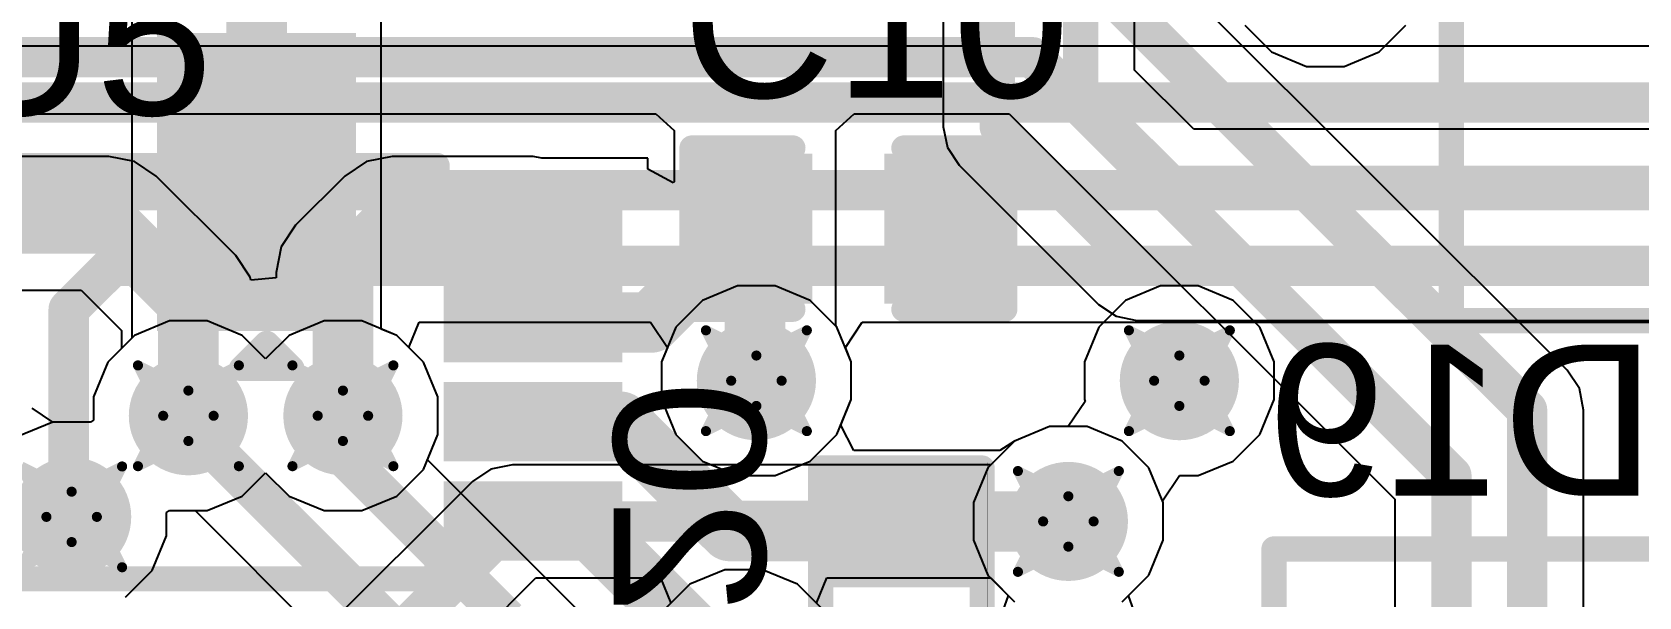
# Model space of a CAD drawing. Header units: inches. Extents: x -6 to 430, y 0 to 90.
# Drawn here: x 5.58 to 13.67, y 35.04 to 37.89 of the extents above; entities that cross this region are included whole.
import ezdxf

# ---------------------------------------------------------------- set-up
doc = ezdxf.new("R2010")
doc.units = ezdxf.units.IN
for name, color, linetype in [('Bottom Layer', 5, 'Continuous'), ('Bottom Overlay', 54, 'Continuous'), ('Bottom Paste', 16, 'Continuous'), ('Bottom Solder', 6, 'Continuous'), ('Drill Drawing', 1, 'Continuous'), ('Layer 1', 16, 'Continuous'), ('Layer 2', 76, 'Continuous'), ('Top Layer', 1, 'Continuous'), ('Top Overlay', 2, 'Continuous'), ('Top Paste', 8, 'Continuous'), ('Top Solder', 216, 'Continuous'), ('Via Holes', 16, 'Continuous')]:
    doc.layers.add(name, color=color, linetype=linetype)
doc.styles.add('Arial', font='', dxfattribs={"height": 0.2})
doc.styles.get('Arial').set_extended_font_data('Arial')

msp = doc.modelspace()

# ---------------------------------------------------------------- hatches: boundary and pattern name
at = {"layer": 'Bottom Layer'}
msp.add_hatch(color=5, dxfattribs=at).paths.add_polyline_path([(6.2578, 37.8326), (7.1578, 37.8326), (7.1578, 36.4326), (6.2578, 36.4326)])
h = msp.add_hatch(color=5, dxfattribs=at)
edge = h.paths.add_edge_path()
edge.add_arc((9.2237, 36.1315), 0.3, 0, 360)
h = msp.add_hatch(color=5, dxfattribs=at)
edge = h.paths.add_edge_path()
edge.add_arc((11.3529, 36.1315), 0.3, 0, 360)
h = msp.add_hatch(color=5, dxfattribs=at)
edge = h.paths.add_edge_path()
edge.add_arc((6.3645, 35.9548), 0.3, 0, 360)
h = msp.add_hatch(color=5, dxfattribs=at)
edge = h.paths.add_edge_path()
edge.add_arc((7.1423, 35.9548), 0.3, 0, 360)
h = msp.add_hatch(color=5, dxfattribs=at)
edge = h.paths.add_edge_path()
edge.add_arc((5.7767, 35.4454), 0.3, 0, 360)
h = msp.add_hatch(color=5, dxfattribs=at)
edge = h.paths.add_edge_path()
edge.add_arc((10.7942, 35.4224), 0.3, 0, 360)
at = {"layer": 'Bottom Paste'}
msp.add_hatch(color=16, dxfattribs=at).paths.add_polyline_path([(6.2578, 37.8326), (7.1578, 37.8326), (7.1578, 36.4326), (6.2578, 36.4326)])
at = {"layer": 'Bottom Solder'}
msp.add_hatch(color=6, dxfattribs=at).paths.add_polyline_path([(6.207, 37.8834), (7.2086, 37.8834), (7.2086, 36.3818), (6.207, 36.3818)])
at = {"layer": 'Layer 1'}
h = msp.add_hatch(color=16, dxfattribs=at)
edge = h.paths.add_edge_path()
edge.add_arc((9.2237, 36.1315), 0.3, 0, 360)
h = msp.add_hatch(color=16, dxfattribs=at)
edge = h.paths.add_edge_path()
edge.add_arc((11.3529, 36.1315), 0.3, 0, 360)
h = msp.add_hatch(color=16, dxfattribs=at)
edge = h.paths.add_edge_path()
edge.add_arc((6.3645, 35.9548), 0.3, 0, 360)
h = msp.add_hatch(color=16, dxfattribs=at)
edge = h.paths.add_edge_path()
edge.add_arc((7.1423, 35.9548), 0.3, 0, 360)
h = msp.add_hatch(color=16, dxfattribs=at)
edge = h.paths.add_edge_path()
edge.add_arc((5.7767, 35.4454), 0.3, 0, 360)
h = msp.add_hatch(color=16, dxfattribs=at)
edge = h.paths.add_edge_path()
edge.add_arc((10.7942, 35.4224), 0.3, 0, 360)
at = {"layer": 'Layer 2'}
h = msp.add_hatch(color=76, dxfattribs=at)
edge = h.paths.add_edge_path()
edge.add_arc((9.2237, 36.1315), 0.3, 0, 360)
h = msp.add_hatch(color=76, dxfattribs=at)
edge = h.paths.add_edge_path()
edge.add_arc((11.3529, 36.1315), 0.3, 0, 360)
h = msp.add_hatch(color=76, dxfattribs=at)
edge = h.paths.add_edge_path()
edge.add_arc((6.3645, 35.9548), 0.3, 0, 360)
h = msp.add_hatch(color=76, dxfattribs=at)
edge = h.paths.add_edge_path()
edge.add_arc((7.1423, 35.9548), 0.3, 0, 360)
h = msp.add_hatch(color=76, dxfattribs=at)
edge = h.paths.add_edge_path()
edge.add_arc((5.7767, 35.4454), 0.3, 0, 360)
h = msp.add_hatch(color=76, dxfattribs=at)
edge = h.paths.add_edge_path()
edge.add_arc((10.7942, 35.4224), 0.3, 0, 360)
at = {"layer": 'Top Layer'}
for points in [[(9.4456, 37.2155), (9.4456, 36.5805), (8.9884, 36.5805), (8.9884, 37.2155)], [(10.3854, 37.2155), (10.3854, 36.5805), (9.9282, 36.5805), (9.9282, 37.2155)], [(8.4994, 37.0748), (8.4994, 36.7748), (7.6994, 36.7748), (7.6994, 37.0748)], [(8.4994, 36.5748), (8.4994, 36.2748), (7.6994, 36.2748), (7.6994, 36.5748)], [(8.4994, 36.0748), (8.4994, 35.7748), (7.6994, 35.7748), (7.6994, 36.0748)], [(10.2711, 35.1454), (9.6361, 35.1454), (9.6361, 35.6026), (10.2711, 35.6026)], [(8.4994, 35.5748), (8.4994, 35.2748), (7.6994, 35.2748), (7.6994, 35.5748)]]:
    msp.add_hatch(color=1, dxfattribs=at).paths.add_polyline_path(points)
h = msp.add_hatch(color=1, dxfattribs=at)
edge = h.paths.add_edge_path()
edge.add_arc((9.2237, 36.1315), 0.3, 0, 360)
h = msp.add_hatch(color=1, dxfattribs=at)
edge = h.paths.add_edge_path()
edge.add_arc((11.3529, 36.1315), 0.3, 0, 360)
h = msp.add_hatch(color=1, dxfattribs=at)
edge = h.paths.add_edge_path()
edge.add_arc((6.3645, 35.9548), 0.3, 0, 360)
h = msp.add_hatch(color=1, dxfattribs=at)
edge = h.paths.add_edge_path()
edge.add_arc((7.1423, 35.9548), 0.3, 0, 360)
h = msp.add_hatch(color=1, dxfattribs=at)
edge = h.paths.add_edge_path()
edge.add_arc((5.7767, 35.4454), 0.3, 0, 360)
h = msp.add_hatch(color=1, dxfattribs=at)
edge = h.paths.add_edge_path()
edge.add_arc((10.7942, 35.4224), 0.3, 0, 360)
at = {"layer": 'Top Paste'}
for points in [[(9.4456, 37.2155), (9.4456, 36.5805), (8.9884, 36.5805), (8.9884, 37.2155)], [(10.3854, 37.2155), (10.3854, 36.5805), (9.9282, 36.5805), (9.9282, 37.2155)], [(8.4994, 37.0748), (8.4994, 36.7748), (7.6994, 36.7748), (7.6994, 37.0748)], [(8.4994, 36.5748), (8.4994, 36.2748), (7.6994, 36.2748), (7.6994, 36.5748)], [(8.4994, 36.0748), (8.4994, 35.7748), (7.6994, 35.7748), (7.6994, 36.0748)], [(10.2711, 35.1454), (9.6361, 35.1454), (9.6361, 35.6026), (10.2711, 35.6026)], [(8.4994, 35.5748), (8.4994, 35.2748), (7.6994, 35.2748), (7.6994, 35.5748)]]:
    msp.add_hatch(color=8, dxfattribs=at).paths.add_polyline_path(points)
at = {"layer": 'Top Solder'}
for points in [[(9.5056, 37.2755), (9.5056, 36.5205), (8.9284, 36.5205), (8.9284, 37.2755)], [(10.4454, 37.2755), (10.4454, 36.5205), (9.8682, 36.5205), (9.8682, 37.2755)], [(8.5494, 37.1248), (8.5494, 36.7248), (7.6494, 36.7248), (7.6494, 37.1248)], [(8.5494, 36.6248), (8.5494, 36.2248), (7.6494, 36.2248), (7.6494, 36.6248)], [(8.5494, 36.1248), (8.5494, 35.7248), (7.6494, 35.7248), (7.6494, 36.1248)], [(8.5494, 35.6248), (8.5494, 35.2248), (7.6494, 35.2248), (7.6494, 35.6248)], [(10.3261, 35.0904), (9.5811, 35.0904), (9.5811, 35.6576), (10.3261, 35.6576)]]:
    msp.add_hatch(color=216, dxfattribs=at).paths.add_polyline_path(points)
at = {"layer": 'Via Holes'}
h = msp.add_hatch(color=7, dxfattribs=at)
edge = h.paths.add_edge_path()
edge.add_arc((9.2237, 36.1315), 0.15, 0, 360)
h = msp.add_hatch(color=7, dxfattribs=at)
edge = h.paths.add_edge_path()
edge.add_arc((11.3529, 36.1315), 0.15, 0, 360)
h = msp.add_hatch(color=7, dxfattribs=at)
edge = h.paths.add_edge_path()
edge.add_arc((6.3645, 35.9548), 0.15, 0, 360)
h = msp.add_hatch(color=7, dxfattribs=at)
edge = h.paths.add_edge_path()
edge.add_arc((7.1423, 35.9548), 0.15, 0, 360)
h = msp.add_hatch(color=7, dxfattribs=at)
edge = h.paths.add_edge_path()
edge.add_arc((5.7767, 35.4454), 0.15, 0, 360)
h = msp.add_hatch(color=7, dxfattribs=at)
edge = h.paths.add_edge_path()
edge.add_arc((10.7942, 35.4224), 0.15, 0, 360)

# ---------------------------------------------------------------- linework, layer by layer
at = {"layer": 'Bottom Layer'}
for p, q in [((11.1272, 37.6964), (11.1272, 40.0103)), ((10.1643, 38.4168), (10.1643, 37.4102)), ((6.08, 38.0104), (6.08, 36.346)), ((7.3356, 36.3919), (7.3356, 38.0104)), ((11.4251, 37.3985), (11.1272, 37.6964)), ((10.1643, 37.4102), (10.185, 37.3061)), ((15.691, 37.3985), (11.4251, 37.3985)), ((10.185, 37.3061), (10.2439, 37.2179)), ((10.2439, 37.2179), (10.9466, 36.5152)), ((9.1287, 36.6093), (8.9531, 36.5366)), ((9.3188, 36.6093), (9.1287, 36.6093)), ((9.4944, 36.5366), (9.3188, 36.6093)), ((8.9531, 36.5366), (8.8187, 36.4021)), ((9.6288, 36.4021), (9.4944, 36.5366)), ((10.9466, 36.5152), (11.0348, 36.4563)), ((8.8187, 36.4021), (8.7459, 36.2265)), ((9.7015, 36.2265), (9.6288, 36.4021)), ((11.0348, 36.4563), (11.1389, 36.4356)), ((11.1389, 36.4356), (17.5609, 36.4356)), ((6.08, 36.346), (5.9595, 36.2254)), ((7.413, 36.3598), (7.3356, 36.3919)), ((7.5474, 36.2254), (7.413, 36.3598)), ((5.9595, 36.2254), (5.8867, 36.0498)), ((7.6201, 36.0498), (7.5474, 36.2254)), ((8.7459, 36.2265), (8.7459, 36.0365)), ((9.7015, 36.0365), (9.7015, 36.2265)), ((5.8867, 36.0498), (5.8867, 35.9332)), ((7.6201, 35.8597), (7.6201, 36.0498)), ((8.7459, 36.0365), (8.8187, 35.8608)), ((9.6288, 35.8608), (9.7015, 36.0365)), ((5.6817, 35.9232), (5.5061, 35.8505)), ((5.8718, 35.9232), (5.6817, 35.9232)), ((5.8867, 35.9332), (5.8718, 35.9232)), ((7.5474, 35.6841), (7.6201, 35.8597)), ((8.8187, 35.8608), (8.9531, 35.7264)), ((9.4944, 35.7264), (9.6288, 35.8608)), ((10.6992, 35.9002), (10.5235, 35.8275)), ((10.8892, 35.9002), (10.6992, 35.9002)), ((11.0649, 35.8275), (10.8892, 35.9002)), ((10.5235, 35.8275), (10.3891, 35.6931)), ((11.1993, 35.6931), (11.0649, 35.8275)), ((7.413, 35.5497), (7.5474, 35.6841)), ((8.9531, 35.7264), (9.1287, 35.6537)), ((9.3188, 35.6537), (9.4944, 35.7264)), ((10.3891, 35.6931), (10.3164, 35.5174)), ((11.272, 35.5174), (11.1993, 35.6931)), ((6.6352, 35.5497), (6.7534, 35.668)), ((6.7534, 35.668), (6.8717, 35.5497)), ((9.1287, 35.6537), (9.3188, 35.6537)), ((6.4596, 35.477), (6.6352, 35.5497)), ((6.8717, 35.5497), (7.0473, 35.477)), ((7.2374, 35.477), (7.413, 35.5497)), ((10.3164, 35.5174), (10.3164, 35.3274)), ((11.272, 35.3274), (11.272, 35.5174)), ((6.2545, 35.467), (6.2695, 35.477)), ((6.2545, 35.3504), (6.2545, 35.467)), ((6.2695, 35.477), (6.4596, 35.477)), ((7.0473, 35.477), (7.2374, 35.477)), ((6.1818, 35.1747), (6.2545, 35.3504)), ((10.3164, 35.3274), (10.3891, 35.1517)), ((11.1993, 35.1517), (11.272, 35.3274)), ((6.0474, 35.0403), (6.1818, 35.1747)), ((8.8892, 35.1062), (8.7548, 34.9718)), ((9.0648, 35.179), (8.8892, 35.1062)), ((9.2549, 35.179), (9.0648, 35.179)), ((9.4305, 35.1062), (9.2549, 35.179)), ((9.5649, 34.9718), (9.4305, 35.1062)), ((10.3891, 35.1517), (10.5235, 35.0173)), ((11.0649, 35.0173), (11.1993, 35.1517))]:
    msp.add_line(p, q, dxfattribs=at)
for points, const_width in [([(10.8553, 37.5838), (10.8553, 40.0103)], 0.1778), ([(6.7078, 37.7827), (6.7078, 38.6452)], 0.3048), ([(10.4362, 37.4102), (10.4362, 38.5294)], 0.1778), ([(6.7078, 37.1326), (6.7078, 37.7827)], 0.3048), ([(10.8553, 37.5838), (11.3125, 37.1266)], 0.1778), ([(10.4362, 37.4102), (11.1389, 36.7075)], 0.1778), ([(11.3125, 37.1266), (15.8036, 37.1266)], 0.1778), ([(11.1389, 36.7075), (17.472, 36.7075)], 0.1778)]:
    msp.add_lwpolyline(points, dxfattribs=dict(at, const_width=const_width))
for points, const_width in [([(6.6316, 37.7827, 1), (6.784, 37.7827, 1)], 0.1524), ([(6.6316, 37.7827, 1), (6.784, 37.7827, 1)], 0.1524), ([(10.8108, 37.5838, 1), (10.8997, 37.5838, 1)], 0.0889), ([(10.8108, 37.5838, 1), (10.8997, 37.5838, 1)], 0.0889), ([(10.3917, 37.4102, 1), (10.4806, 37.4102, 1)], 0.0889), ([(10.3917, 37.4102, 1), (10.4806, 37.4102, 1)], 0.0889), ([(6.6316, 37.1326, 1), (6.784, 37.1326, 1)], 0.1524), ([(11.268, 37.1266, 1), (11.3569, 37.1266, 1)], 0.0889), ([(11.268, 37.1266, 1), (11.3569, 37.1266, 1)], 0.0889), ([(11.0945, 36.7075, 1), (11.1834, 36.7075, 1)], 0.0889), ([(11.0945, 36.7075, 1), (11.1834, 36.7075, 1)], 0.0889)]:
    msp.add_lwpolyline(points, format="xyb", close=True, dxfattribs=dict(at, const_width=const_width))
at = {"layer": 'Bottom Overlay', "const_width": 0.127}
for points in [[(4.8578, 37.2126), (6.0578, 37.2126)], [(6.6316, 36.1928), (6.7586, 36.3198)], [(6.7586, 36.3198), (6.8856, 36.1928)], [(6.6316, 36.1928), (6.8856, 36.1928)], [(11.8294, 35.2839), (16.5487, 35.2839)], [(11.8294, 34.9384), (11.8294, 35.2839)]]:
    msp.add_lwpolyline(points, dxfattribs=at)
at = {"layer": 'Bottom Overlay', "const_width": 0.0635}
for points in [[(6.026, 37.2126, 1), (6.0895, 37.2126, 1)], [(6.7269, 36.3198, 1), (6.7904, 36.3198, 1)], [(6.7269, 36.3198, 1), (6.7904, 36.3198, 1)], [(6.5999, 36.1928, 1), (6.6634, 36.1928, 1)], [(6.5999, 36.1928, 1), (6.6634, 36.1928, 1)], [(6.8539, 36.1928, 1), (6.9174, 36.1928, 1)], [(6.8539, 36.1928, 1), (6.9174, 36.1928, 1)], [(11.7976, 35.2839, 1), (11.8611, 35.2839, 1)], [(11.7976, 35.2839, 1), (11.8611, 35.2839, 1)]]:
    msp.add_lwpolyline(points, format="xyb", close=True, dxfattribs=at)
at = {"layer": 'Drill Drawing', "const_width": 0.0508}
for points in [[(8.9697, 36.3855), (9.2237, 36.2585)], [(8.9697, 36.3855), (9.0967, 36.1315)], [(9.2237, 36.2585), (9.4777, 36.3855)], [(9.3507, 36.1315), (9.4777, 36.3855)], [(11.0989, 36.3855), (11.3529, 36.2585)], [(11.0989, 36.3855), (11.2259, 36.1315)], [(11.3529, 36.2585), (11.6069, 36.3855)], [(11.4799, 36.1315), (11.6069, 36.3855)], [(6.1105, 36.2088), (6.3645, 36.0818)], [(6.1105, 36.2088), (6.2375, 35.9548)], [(6.3645, 36.0818), (6.6185, 36.2088)], [(6.4915, 35.9548), (6.6185, 36.2088)], [(6.8883, 36.2088), (7.1423, 36.0818)], [(6.8883, 36.2088), (7.0153, 35.9548)], [(7.1423, 36.0818), (7.3963, 36.2088)], [(7.2693, 35.9548), (7.3963, 36.2088)], [(8.9697, 35.8775), (9.0967, 36.1315)], [(9.3507, 36.1315), (9.4777, 35.8775)], [(11.0989, 35.8775), (11.2259, 36.1315)], [(11.4799, 36.1315), (11.6069, 35.8775)], [(8.9697, 35.8775), (9.2237, 36.0045)], [(9.2237, 36.0045), (9.4777, 35.8775)], [(11.0989, 35.8775), (11.3529, 36.0045)], [(11.3529, 36.0045), (11.6069, 35.8775)], [(6.1105, 35.7008), (6.2375, 35.9548)], [(6.4915, 35.9548), (6.6185, 35.7008)], [(6.8883, 35.7008), (7.0153, 35.9548)], [(7.2693, 35.9548), (7.3963, 35.7008)], [(6.1105, 35.7008), (6.3645, 35.8278)], [(6.3645, 35.8278), (6.6185, 35.7008)], [(6.8883, 35.7008), (7.1423, 35.8278)], [(7.1423, 35.8278), (7.3963, 35.7008)], [(5.5227, 35.6994), (5.7767, 35.5724)], [(5.5227, 35.6994), (5.6497, 35.4454)], [(5.7767, 35.5724), (6.0307, 35.6994)], [(5.9037, 35.4454), (6.0307, 35.6994)], [(10.5402, 35.6764), (10.7942, 35.5494)], [(10.5402, 35.6764), (10.6672, 35.4224)], [(10.7942, 35.5494), (11.0482, 35.6764)], [(10.9212, 35.4224), (11.0482, 35.6764)], [(5.5227, 35.1914), (5.6497, 35.4454)], [(5.9037, 35.4454), (6.0307, 35.1914)], [(10.5402, 35.1684), (10.6672, 35.4224)], [(10.9212, 35.4224), (11.0482, 35.1684)], [(5.5227, 35.1914), (5.7767, 35.3184)], [(5.7767, 35.3184), (6.0307, 35.1914)], [(10.5402, 35.1684), (10.7942, 35.2954)], [(10.7942, 35.2954), (11.0482, 35.1684)]]:
    msp.add_lwpolyline(points, dxfattribs=at)
at = {"layer": 'Drill Drawing', "const_width": 0.0254}
for points in [[(8.957, 36.3855, 1), (8.9824, 36.3855, 1)], [(8.957, 36.3855, 1), (8.9824, 36.3855, 1)], [(9.465, 36.3855, 1), (9.4904, 36.3855, 1)], [(9.465, 36.3855, 1), (9.4904, 36.3855, 1)], [(11.0862, 36.3855, 1), (11.1116, 36.3855, 1)], [(11.0862, 36.3855, 1), (11.1116, 36.3855, 1)], [(11.5942, 36.3855, 1), (11.6196, 36.3855, 1)], [(11.5942, 36.3855, 1), (11.6196, 36.3855, 1)], [(9.211, 36.2585, 1), (9.2364, 36.2585, 1)], [(9.211, 36.2585, 1), (9.2364, 36.2585, 1)], [(11.3402, 36.2585, 1), (11.3656, 36.2585, 1)], [(11.3402, 36.2585, 1), (11.3656, 36.2585, 1)], [(6.0978, 36.2088, 1), (6.1232, 36.2088, 1)], [(6.0978, 36.2088, 1), (6.1232, 36.2088, 1)], [(6.6058, 36.2088, 1), (6.6312, 36.2088, 1)], [(6.6058, 36.2088, 1), (6.6312, 36.2088, 1)], [(6.8756, 36.2088, 1), (6.901, 36.2088, 1)], [(6.8756, 36.2088, 1), (6.901, 36.2088, 1)], [(7.3836, 36.2088, 1), (7.409, 36.2088, 1)], [(7.3836, 36.2088, 1), (7.409, 36.2088, 1)], [(9.084, 36.1315, 1), (9.1094, 36.1315, 1)], [(9.084, 36.1315, 1), (9.1094, 36.1315, 1)], [(9.338, 36.1315, 1), (9.3634, 36.1315, 1)], [(9.338, 36.1315, 1), (9.3634, 36.1315, 1)], [(11.2132, 36.1315, 1), (11.2386, 36.1315, 1)], [(11.2132, 36.1315, 1), (11.2386, 36.1315, 1)], [(11.4672, 36.1315, 1), (11.4926, 36.1315, 1)], [(11.4672, 36.1315, 1), (11.4926, 36.1315, 1)], [(6.3518, 36.0818, 1), (6.3772, 36.0818, 1)], [(6.3518, 36.0818, 1), (6.3772, 36.0818, 1)], [(7.1296, 36.0818, 1), (7.155, 36.0818, 1)], [(7.1296, 36.0818, 1), (7.155, 36.0818, 1)], [(9.211, 36.0045, 1), (9.2364, 36.0045, 1)], [(9.211, 36.0045, 1), (9.2364, 36.0045, 1)], [(11.3402, 36.0045, 1), (11.3656, 36.0045, 1)], [(11.3402, 36.0045, 1), (11.3656, 36.0045, 1)], [(6.2248, 35.9548, 1), (6.2502, 35.9548, 1)], [(6.2248, 35.9548, 1), (6.2502, 35.9548, 1)], [(6.4788, 35.9548, 1), (6.5042, 35.9548, 1)], [(6.4788, 35.9548, 1), (6.5042, 35.9548, 1)], [(7.0026, 35.9548, 1), (7.028, 35.9548, 1)], [(7.0026, 35.9548, 1), (7.028, 35.9548, 1)], [(7.2566, 35.9548, 1), (7.282, 35.9548, 1)], [(7.2566, 35.9548, 1), (7.282, 35.9548, 1)], [(6.3518, 35.8278, 1), (6.3772, 35.8278, 1)], [(6.3518, 35.8278, 1), (6.3772, 35.8278, 1)], [(7.1296, 35.8278, 1), (7.155, 35.8278, 1)], [(7.1296, 35.8278, 1), (7.155, 35.8278, 1)], [(8.957, 35.8775, 1), (8.9824, 35.8775, 1)], [(8.957, 35.8775, 1), (8.9824, 35.8775, 1)], [(9.465, 35.8775, 1), (9.4904, 35.8775, 1)], [(9.465, 35.8775, 1), (9.4904, 35.8775, 1)], [(11.0862, 35.8775, 1), (11.1116, 35.8775, 1)], [(11.0862, 35.8775, 1), (11.1116, 35.8775, 1)], [(11.5942, 35.8775, 1), (11.6196, 35.8775, 1)], [(11.5942, 35.8775, 1), (11.6196, 35.8775, 1)], [(6.018, 35.6994, 1), (6.0434, 35.6994, 1)], [(6.018, 35.6994, 1), (6.0434, 35.6994, 1)], [(6.0978, 35.7008, 1), (6.1232, 35.7008, 1)], [(6.0978, 35.7008, 1), (6.1232, 35.7008, 1)], [(6.6058, 35.7008, 1), (6.6312, 35.7008, 1)], [(6.6058, 35.7008, 1), (6.6312, 35.7008, 1)], [(6.8756, 35.7008, 1), (6.901, 35.7008, 1)], [(6.8756, 35.7008, 1), (6.901, 35.7008, 1)], [(7.3836, 35.7008, 1), (7.409, 35.7008, 1)], [(7.3836, 35.7008, 1), (7.409, 35.7008, 1)], [(10.5275, 35.6764, 1), (10.5529, 35.6764, 1)], [(10.5275, 35.6764, 1), (10.5529, 35.6764, 1)], [(11.0355, 35.6764, 1), (11.0609, 35.6764, 1)], [(11.0355, 35.6764, 1), (11.0609, 35.6764, 1)], [(5.764, 35.5724, 1), (5.7894, 35.5724, 1)], [(5.764, 35.5724, 1), (5.7894, 35.5724, 1)], [(10.7815, 35.5494, 1), (10.8069, 35.5494, 1)], [(10.7815, 35.5494, 1), (10.8069, 35.5494, 1)], [(5.637, 35.4454, 1), (5.6624, 35.4454, 1)], [(5.637, 35.4454, 1), (5.6624, 35.4454, 1)], [(5.891, 35.4454, 1), (5.9164, 35.4454, 1)], [(5.891, 35.4454, 1), (5.9164, 35.4454, 1)], [(10.6545, 35.4224, 1), (10.6799, 35.4224, 1)], [(10.6545, 35.4224, 1), (10.6799, 35.4224, 1)], [(10.9085, 35.4224, 1), (10.9339, 35.4224, 1)], [(10.9085, 35.4224, 1), (10.9339, 35.4224, 1)], [(5.764, 35.3184, 1), (5.7894, 35.3184, 1)], [(5.764, 35.3184, 1), (5.7894, 35.3184, 1)], [(10.7815, 35.2954, 1), (10.8069, 35.2954, 1)], [(10.7815, 35.2954, 1), (10.8069, 35.2954, 1)], [(6.018, 35.1914, 1), (6.0434, 35.1914, 1)], [(6.018, 35.1914, 1), (6.0434, 35.1914, 1)], [(10.5275, 35.1684, 1), (10.5529, 35.1684, 1)], [(10.5275, 35.1684, 1), (10.5529, 35.1684, 1)], [(11.0355, 35.1684, 1), (11.0609, 35.1684, 1)], [(11.0355, 35.1684, 1), (11.0609, 35.1684, 1)]]:
    msp.add_lwpolyline(points, format="xyb", close=True, dxfattribs=at)
at = {"layer": 'Layer 1'}
for p, q in [((16.2274, 37.8179), (1.6986, 37.8179)), ((7.4738, 36.299), (7.5264, 36.426)), ((7.5264, 36.426), (8.6911, 36.426)), ((8.6911, 36.426), (8.7759, 36.299)), ((9.6715, 36.299), (9.7564, 36.426)), ((9.7564, 36.426), (15.1723, 36.426)), ((7.5474, 36.2254), (7.4738, 36.299)), ((8.7759, 36.299), (8.7459, 36.2265)), ((9.7015, 36.2265), (9.6715, 36.299)), ((7.6201, 36.0498), (7.5474, 36.2254)), ((8.7459, 36.2265), (8.7459, 36.0365)), ((9.7015, 36.0365), (9.7015, 36.2265)), ((7.6201, 35.8597), (7.6201, 36.0498)), ((8.7459, 36.0365), (8.8187, 35.8608)), ((9.6288, 35.8608), (9.7015, 36.0365)), ((7.5677, 35.7332), (7.6201, 35.8597)), ((8.8187, 35.8608), (8.9531, 35.7264)), ((9.4944, 35.7264), (9.6288, 35.8608)), ((10.6992, 35.9002), (10.5235, 35.8275)), ((10.8892, 35.9002), (10.6992, 35.9002)), ((11.0649, 35.8275), (10.8892, 35.9002)), ((10.5235, 35.8275), (10.3891, 35.6931)), ((11.1993, 35.6931), (11.0649, 35.8275)), ((8.1706, 35.1303), (7.5677, 35.7332)), ((8.9531, 35.7264), (9.1287, 35.6537)), ((9.3188, 35.6537), (9.4944, 35.7264)), ((10.3891, 35.6931), (10.3164, 35.5174)), ((11.272, 35.5174), (11.1993, 35.6931)), ((9.1287, 35.6537), (9.3188, 35.6537)), ((10.3164, 35.5174), (10.3164, 35.3274)), ((11.272, 35.3274), (11.272, 35.5174)), ((6.2545, 35.467), (6.2695, 35.477)), ((6.2545, 35.3504), (6.2545, 35.467)), ((6.2695, 35.477), (6.3979, 35.477)), ((6.3979, 35.477), (11.0713, 30.8036)), ((6.1818, 35.1747), (6.2545, 35.3504)), ((10.3164, 35.3274), (10.3891, 35.1517)), ((11.1993, 35.1517), (11.272, 35.3274)), ((6.0474, 35.0403), (6.1818, 35.1747)), ((8.5647, 34.7362), (8.1706, 35.1303)), ((8.1706, 35.1303), (8.1706, 35.1303)), ((8.1706, 35.1303), (8.1706, 35.1303)), ((8.8892, 35.1062), (8.7548, 34.9718)), ((9.0648, 35.179), (8.8892, 35.1062)), ((9.2549, 35.179), (9.0648, 35.179)), ((9.4305, 35.1062), (9.2549, 35.179)), ((9.5649, 34.9718), (9.4305, 35.1062)), ((10.3891, 35.1517), (10.4916, 35.0493)), ((11.0968, 35.0493), (11.1993, 35.1517)), ((10.4916, 35.0493), (10.4465, 34.9223)), ((11.1419, 34.9223), (11.0968, 35.0493))]:
    msp.add_line(p, q, dxfattribs=at)
at = {"layer": 'Layer 1', "const_width": 0.2032}
for points in [[(1.6986, 37.533), (16.2274, 37.533)], [(2.1719, 37.0919), (15.7287, 37.0919)], [(5.7617, 36.4907), (5.9819, 36.7109)], [(5.9819, 36.7109), (15.2903, 36.7109)], [(5.7617, 35.4604), (5.7617, 36.4907)], [(6.3645, 35.9132), (6.3645, 35.9548)], [(6.3645, 35.9132), (15.1731, 27.1046)], [(7.1423, 35.7557), (7.1423, 35.9548)], [(7.1423, 35.7557), (7.9692, 34.9288)], [(5.7617, 35.4604), (5.7767, 35.4454)]]:
    msp.add_lwpolyline(points, dxfattribs=at)
at = {"layer": 'Layer 1', "const_width": 0.1016}
for points in [[(5.9311, 36.7109, 1), (6.0327, 36.7109, 1)], [(5.9311, 36.7109, 1), (6.0327, 36.7109, 1)], [(5.7109, 36.4907, 1), (5.8125, 36.4907, 1)], [(5.7109, 36.4907, 1), (5.8125, 36.4907, 1)], [(6.3137, 35.9548, 1), (6.4153, 35.9548, 1)], [(6.3137, 35.9132, 1), (6.4153, 35.9132, 1)], [(6.3137, 35.9132, 1), (6.4153, 35.9132, 1)], [(7.0915, 35.9548, 1), (7.1931, 35.9548, 1)], [(7.0915, 35.7557, 1), (7.1931, 35.7557, 1)], [(7.0915, 35.7557, 1), (7.1931, 35.7557, 1)], [(5.7109, 35.4604, 1), (5.8125, 35.4604, 1)], [(5.7109, 35.4604, 1), (5.8125, 35.4604, 1)], [(5.7259, 35.4454, 1), (5.8275, 35.4454, 1)]]:
    msp.add_lwpolyline(points, format="xyb", close=True, dxfattribs=at)
at = {"layer": 'Layer 2'}
for p, q in [((11.6821, 37.9227), (11.8165, 37.7883)), ((12.3579, 37.7883), (12.4923, 37.9227)), ((11.8165, 37.7883), (11.9922, 37.7156)), ((12.1822, 37.7156), (12.3579, 37.7883)), ((11.9922, 37.7156), (12.1822, 37.7156)), ((11.2578, 36.6093), (11.0822, 36.5366)), ((11.4479, 36.6093), (11.2578, 36.6093)), ((11.6235, 36.5366), (11.4479, 36.6093)), ((11.0822, 36.5366), (10.9478, 36.4021)), ((11.7579, 36.4021), (11.6235, 36.5366)), ((6.2695, 36.4326), (6.0939, 36.3598)), ((6.4596, 36.4326), (6.2695, 36.4326)), ((6.6352, 36.3598), (6.4596, 36.4326)), ((7.0473, 36.4326), (6.8717, 36.3598)), ((7.2374, 36.4326), (7.0473, 36.4326)), ((7.413, 36.3598), (7.2374, 36.4326)), ((10.9478, 36.4021), (10.8751, 36.2265)), ((11.8307, 36.2265), (11.7579, 36.4021)), ((6.0939, 36.3598), (5.9595, 36.2254)), ((6.7534, 36.2416), (6.6352, 36.3598)), ((6.8717, 36.3598), (6.7534, 36.2416)), ((7.5474, 36.2254), (7.413, 36.3598)), ((5.9595, 36.2254), (5.8867, 36.0498)), ((7.6201, 36.0498), (7.5474, 36.2254)), ((10.8751, 36.2265), (10.8751, 36.0365)), ((11.8307, 36.0365), (11.8307, 36.2265)), ((5.8867, 36.0498), (5.8867, 35.9332)), ((7.6201, 35.8597), (7.6201, 36.0498)), ((10.8789, 36.0272), (10.794, 35.9002)), ((10.8751, 36.0365), (10.8789, 36.0272)), ((11.7579, 35.8608), (11.8307, 36.0365)), ((5.6817, 35.9232), (5.5061, 35.8505)), ((5.8718, 35.9232), (5.6817, 35.9232)), ((5.8867, 35.9332), (5.8718, 35.9232)), ((7.5474, 35.6841), (7.6201, 35.8597)), ((10.6992, 35.9002), (10.5235, 35.8275)), ((10.794, 35.9002), (10.6992, 35.9002)), ((11.6235, 35.7264), (11.7579, 35.8608)), ((10.5235, 35.8275), (10.4034, 35.7073)), ((7.413, 35.5497), (7.5474, 35.6841)), ((7.8864, 35.6856), (7.794, 35.6238)), ((7.9954, 35.7073), (7.8864, 35.6856)), ((10.4034, 35.7073), (7.9954, 35.7073)), ((7.9954, 35.7073), (7.9954, 35.7073)), ((11.4479, 35.6537), (11.6235, 35.7264)), ((6.6352, 35.5497), (6.7534, 35.668)), ((7.794, 35.6238), (6.7416, 34.5715)), ((6.7534, 35.668), (6.8717, 35.5497)), ((7.794, 35.6238), (7.794, 35.6238)), ((11.2682, 35.5267), (11.353, 35.6537)), ((11.353, 35.6537), (11.4479, 35.6537)), ((6.4596, 35.477), (6.6352, 35.5497)), ((6.8717, 35.5497), (7.0473, 35.477)), ((7.2374, 35.477), (7.413, 35.5497)), ((11.272, 35.5174), (11.2682, 35.5267)), ((11.272, 35.3274), (11.272, 35.5174)), ((6.2545, 35.467), (6.2695, 35.477)), ((6.2545, 35.3504), (6.2545, 35.467)), ((6.2695, 35.477), (6.4596, 35.477)), ((7.0473, 35.477), (7.2374, 35.477)), ((6.1818, 35.1747), (6.2545, 35.3504)), ((11.1993, 35.1517), (11.272, 35.3274)), ((6.0474, 35.0403), (6.1818, 35.1747)), ((7.2789, 34.303), (8.1134, 35.1375)), ((8.1134, 35.1375), (8.7409, 35.1375)), ((8.7409, 35.1375), (8.7935, 35.0105)), ((9.5262, 35.0105), (9.5788, 35.1375)), ((9.5788, 35.1375), (10.4034, 35.1375)), ((10.4034, 35.1375), (10.5235, 35.0173)), ((11.0649, 35.0173), (11.1993, 35.1517))]:
    msp.add_line(p, q, dxfattribs=at)
at = {"layer": 'Layer 2', "const_width": 0.2032}
for points in [[(6.8596, 34.2866), (7.9954, 35.4224)], [(7.9954, 35.4224), (10.7942, 35.4224)]]:
    msp.add_lwpolyline(points, dxfattribs=at)
at = {"layer": 'Layer 2', "const_width": 0.1016}
for points in [[(7.9446, 35.4224, 1), (8.0462, 35.4224, 1)], [(7.9446, 35.4224, 1), (8.0462, 35.4224, 1)], [(10.7434, 35.4224, 1), (10.845, 35.4224, 1)]]:
    msp.add_lwpolyline(points, format="xyb", close=True, dxfattribs=at)
at = {"layer": 'Top Layer'}
for p, q in [((13.3046, 36.185), (10.9424, 38.5472)), ((2.8326, 37.4767), (8.7182, 37.4767)), ((8.7182, 37.4767), (8.8106, 37.3933)), ((9.6234, 37.3933), (9.7158, 37.4767)), ((9.7158, 37.4767), (10.496, 37.4767)), ((10.496, 37.4767), (12.4373, 35.5354)), ((8.8106, 37.3933), (8.8106, 37.1333)), ((9.6234, 36.4075), (9.6234, 37.3933)), ((5.9644, 37.2615), (4.9994, 37.2615)), ((6.0932, 37.2358), (5.9644, 37.2615)), ((6.2025, 37.1629), (6.0932, 37.2358)), ((7.2608, 37.2358), (7.1515, 37.1629)), ((7.3896, 37.2615), (7.2608, 37.2358)), ((8.0994, 37.2615), (7.3896, 37.2615)), ((8.144, 37.2526), (8.0994, 37.2615)), ((8.6772, 37.2526), (8.144, 37.2526)), ((8.6772, 37.1969), (8.6772, 37.2526)), ((6.6026, 36.7627), (6.2025, 37.1629)), ((7.1515, 37.1629), (6.9043, 36.9156)), ((8.8042, 37.129), (8.6772, 37.1969)), ((8.8106, 37.1333), (8.8042, 37.129)), ((6.9043, 36.9156), (6.8313, 36.8064)), ((6.8313, 36.8064), (6.8057, 36.6775)), ((6.6756, 36.6535), (6.6026, 36.7627)), ((6.6787, 36.638), (6.6756, 36.6535)), ((6.8057, 36.6505), (6.6787, 36.638)), ((6.8057, 36.6775), (6.8057, 36.6505)), ((4.9994, 36.5881), (5.8249, 36.5881)), ((5.8249, 36.5881), (6.0279, 36.3852)), ((9.6288, 36.4021), (9.6234, 36.4075)), ((9.7015, 36.2265), (9.6288, 36.4021)), ((6.0279, 36.3852), (6.0279, 36.2938)), ((6.0279, 36.2938), (5.9595, 36.2254)), ((5.9595, 36.2254), (5.8867, 36.0498)), ((9.7015, 36.0365), (9.7015, 36.2265)), ((13.3664, 36.0926), (13.3046, 36.185)), ((13.3046, 36.185), (13.3046, 36.185)), ((13.3881, 35.9836), (13.3664, 36.0926)), ((5.6817, 35.9232), (5.5772, 35.993)), ((5.8867, 36.0498), (5.8867, 35.9332)), ((9.6481, 35.9074), (9.7015, 36.0365)), ((5.8718, 35.9232), (5.6817, 35.9232)), ((5.8867, 35.9332), (5.8718, 35.9232)), ((13.3881, 32.2916), (13.3881, 35.9836)), ((13.3881, 35.9836), (13.3881, 35.9836)), ((9.7143, 35.7804), (9.6481, 35.9074)), ((10.6992, 35.9002), (10.5235, 35.8275)), ((10.8892, 35.9002), (10.6992, 35.9002)), ((11.0649, 35.8275), (10.8892, 35.9002)), ((10.4489, 35.7804), (9.7143, 35.7804)), ((10.5235, 35.8275), (10.4489, 35.7804)), ((11.1993, 35.6931), (11.0649, 35.8275)), ((11.272, 35.5174), (11.1993, 35.6931)), ((11.272, 35.3274), (11.272, 35.5174)), ((12.4373, 35.5354), (12.4373, 31.945)), ((11.1993, 35.1517), (11.272, 35.3274)), ((11.0649, 35.0173), (11.1993, 35.1517))]:
    msp.add_line(p, q, dxfattribs=at)
for points, const_width in [([(10.741, 38.3458), (13.1032, 35.9836)], 0.2032), ([(2.7146, 37.7616), (10.614, 37.7616)], 0.2032), ([(10.614, 37.7616), (12.7222, 35.6534)], 0.2032), ([(4.9994, 36.9248), (5.9644, 36.9248)], 0.3048), ([(5.9644, 36.9248), (6.3645, 36.5247)], 0.3048), ([(7.1423, 36.6775), (7.3896, 36.9248)], 0.3048), ([(7.3896, 36.9248), (8.0994, 36.9248)], 0.3048), ([(8.693, 36.4248), (9.1662, 36.898)], 0.3048), ([(9.217, 36.1371), (9.217, 36.898)], 0.3048), ([(7.1423, 35.9548), (7.1423, 36.6775)], 0.3048), ([(6.3645, 35.9548), (6.3645, 36.5247)], 0.3048), ([(8.0994, 36.4248), (8.693, 36.4248)], 0.3048), ([(9.217, 36.1371), (9.2181, 36.1371)], 0.3048), ([(9.2181, 36.1343), (9.2181, 36.1371)], 0.3048), ([(9.2181, 36.1343), (9.2209, 36.1343)], 0.3048), ([(9.2209, 36.1329), (9.2209, 36.1343)], 0.3048), ([(9.2209, 36.1329), (9.2223, 36.1329)], 0.3048), ([(9.2223, 36.1322), (9.2223, 36.1329)], 0.3048), ([(9.2223, 36.1322), (9.223, 36.1322)], 0.3048), ([(9.223, 36.1318), (9.223, 36.1322)], 0.3048), ([(9.223, 36.1318), (9.2234, 36.1318)], 0.3048), ([(9.2234, 36.1317), (9.2234, 36.1318)], 0.3048), ([(9.2234, 36.1317), (9.2236, 36.1317)], 0.3048), ([(9.2236, 36.1316), (9.2236, 36.1317)], 0.3048), ([(9.2236, 36.1316), (9.2237, 36.1316)], 0.3048), ([(9.2237, 36.1315), (9.2237, 36.1316)], 0.3048), ([(9.2237, 36.1315), (9.2237, 36.1315)], 0.3048), ([(9.2237, 36.1315), (9.2237, 36.1315)], 0.3048), ([(9.2237, 36.1315), (9.2237, 36.1315)], 0.3048), ([(9.2237, 36.1315), (9.2237, 36.1315)], 0.3048), ([(8.0994, 35.9248), (8.5392, 35.9248)], 0.3048), ([(8.5392, 35.9248), (9.09, 35.374)], 0.3048), ([(13.1032, 32.1736), (13.1032, 35.9836)], 0.2032), ([(12.7222, 31.945), (12.7222, 35.6534)], 0.2032), ([(5.7585, 35.4272), (5.7767, 35.4454)], 0.3048), ([(5.0018, 35.4272), (5.7585, 35.4272)], 0.3048), ([(8.0994, 35.4248), (8.3446, 35.4248)], 0.3048), ([(8.3446, 35.4248), (9.0118, 34.7576)], 0.3048), ([(9.09, 35.374), (9.9536, 35.374)], 0.3048), ([(9.9536, 35.374), (10.0473, 35.374)], 0.3048), ([(10.0819, 35.3856), (10.1187, 35.4224)], 0.3048), ([(10.0819, 35.3569), (10.0819, 35.3856)], 0.3048), ([(10.1187, 35.4224), (10.7942, 35.4224)], 0.3048)]:
    msp.add_lwpolyline(points, dxfattribs=dict(at, const_width=const_width))
for points, const_width in [([(10.5632, 37.7616, 1), (10.6648, 37.7616, 1)], 0.1016), ([(10.5632, 37.7616, 1), (10.6648, 37.7616, 1)], 0.1016), ([(5.8882, 36.9248, 1), (6.0406, 36.9248, 1)], 0.1524), ([(5.8882, 36.9248, 1), (6.0406, 36.9248, 1)], 0.1524), ([(7.3134, 36.9248, 1), (7.4658, 36.9248, 1)], 0.1524), ([(7.3134, 36.9248, 1), (7.4658, 36.9248, 1)], 0.1524), ([(8.0232, 36.9248, 1), (8.1756, 36.9248, 1)], 0.1524), ([(9.09, 36.898, 1), (9.2424, 36.898, 1)], 0.1524), ([(9.1408, 36.898, 1), (9.2932, 36.898, 1)], 0.1524), ([(7.0661, 36.6775, 1), (7.2185, 36.6775, 1)], 0.1524), ([(7.0661, 36.6775, 1), (7.2185, 36.6775, 1)], 0.1524), ([(6.2883, 36.5247, 1), (6.4407, 36.5247, 1)], 0.1524), ([(6.2883, 36.5247, 1), (6.4407, 36.5247, 1)], 0.1524), ([(8.0232, 36.4248, 1), (8.1756, 36.4248, 1)], 0.1524), ([(8.6168, 36.4248, 1), (8.7692, 36.4248, 1)], 0.1524), ([(8.6168, 36.4248, 1), (8.7692, 36.4248, 1)], 0.1524), ([(9.1408, 36.1371, 1), (9.2932, 36.1371, 1)], 0.1524), ([(9.1408, 36.1371, 1), (9.2932, 36.1371, 1)], 0.1524), ([(9.1419, 36.1371, 1), (9.2943, 36.1371, 1)], 0.1524), ([(9.1419, 36.1371, 1), (9.2943, 36.1371, 1)], 0.1524), ([(9.1419, 36.1343, 1), (9.2943, 36.1343, 1)], 0.1524), ([(9.1419, 36.1343, 1), (9.2943, 36.1343, 1)], 0.1524), ([(9.1447, 36.1343, 1), (9.2971, 36.1343, 1)], 0.1524), ([(9.1447, 36.1343, 1), (9.2971, 36.1343, 1)], 0.1524), ([(9.1447, 36.1329, 1), (9.2971, 36.1329, 1)], 0.1524), ([(9.1447, 36.1329, 1), (9.2971, 36.1329, 1)], 0.1524), ([(9.1461, 36.1329, 1), (9.2985, 36.1329, 1)], 0.1524), ([(9.1461, 36.1329, 1), (9.2985, 36.1329, 1)], 0.1524), ([(9.1461, 36.1322, 1), (9.2985, 36.1322, 1)], 0.1524), ([(9.1461, 36.1322, 1), (9.2985, 36.1322, 1)], 0.1524), ([(9.1468, 36.1322, 1), (9.2992, 36.1322, 1)], 0.1524), ([(9.1468, 36.1322, 1), (9.2992, 36.1322, 1)], 0.1524), ([(9.1468, 36.1318, 1), (9.2992, 36.1318, 1)], 0.1524), ([(9.1468, 36.1318, 1), (9.2992, 36.1318, 1)], 0.1524), ([(9.1472, 36.1318, 1), (9.2996, 36.1318, 1)], 0.1524), ([(9.1472, 36.1318, 1), (9.2996, 36.1318, 1)], 0.1524), ([(9.1472, 36.1317, 1), (9.2996, 36.1317, 1)], 0.1524), ([(9.1472, 36.1317, 1), (9.2996, 36.1317, 1)], 0.1524), ([(9.1474, 36.1317, 1), (9.2998, 36.1317, 1)], 0.1524), ([(9.1474, 36.1317, 1), (9.2998, 36.1317, 1)], 0.1524), ([(9.1474, 36.1316, 1), (9.2998, 36.1316, 1)], 0.1524), ([(9.1474, 36.1316, 1), (9.2998, 36.1316, 1)], 0.1524), ([(9.1475, 36.1316, 1), (9.2999, 36.1316, 1)], 0.1524), ([(9.1475, 36.1316, 1), (9.2999, 36.1316, 1)], 0.1524), ([(9.1475, 36.1315, 1), (9.2999, 36.1315, 1)], 0.1524), ([(9.1475, 36.1315, 1), (9.2999, 36.1315, 1)], 0.1524), ([(9.1475, 36.1315, 1), (9.2999, 36.1315, 1)], 0.1524), ([(9.1475, 36.1315, 1), (9.2999, 36.1315, 1)], 0.1524), ([(9.1475, 36.1315, 1), (9.2999, 36.1315, 1)], 0.1524), ([(9.1475, 36.1315, 1), (9.2999, 36.1315, 1)], 0.1524), ([(9.1475, 36.1315, 1), (9.2999, 36.1315, 1)], 0.1524), ([(9.1475, 36.1315, 1), (9.2999, 36.1315, 1)], 0.1524), ([(9.1475, 36.1315, 1), (9.2999, 36.1315, 1)], 0.1524), ([(6.2883, 35.9548, 1), (6.4407, 35.9548, 1)], 0.1524), ([(7.0661, 35.9548, 1), (7.2185, 35.9548, 1)], 0.1524), ([(8.0232, 35.9248, 1), (8.1756, 35.9248, 1)], 0.1524), ([(8.463, 35.9248, 1), (8.6154, 35.9248, 1)], 0.1524), ([(8.463, 35.9248, 1), (8.6154, 35.9248, 1)], 0.1524), ([(13.0524, 35.9836, 1), (13.154, 35.9836, 1)], 0.1016), ([(13.0524, 35.9836, 1), (13.154, 35.9836, 1)], 0.1016), ([(12.6714, 35.6534, 1), (12.773, 35.6534, 1)], 0.1016), ([(12.6714, 35.6534, 1), (12.773, 35.6534, 1)], 0.1016), ([(5.7005, 35.4454, 1), (5.8529, 35.4454, 1)], 0.1524), ([(5.6823, 35.4272, 1), (5.8347, 35.4272, 1)], 0.1524), ([(5.6823, 35.4272, 1), (5.8347, 35.4272, 1)], 0.1524), ([(8.0232, 35.4248, 1), (8.1756, 35.4248, 1)], 0.1524), ([(8.2684, 35.4248, 1), (8.4208, 35.4248, 1)], 0.1524), ([(8.2684, 35.4248, 1), (8.4208, 35.4248, 1)], 0.1524), ([(9.0138, 35.374, 1), (9.1662, 35.374, 1)], 0.1524), ([(9.0138, 35.374, 1), (9.1662, 35.374, 1)], 0.1524), ([(9.8774, 35.374, 1), (10.0298, 35.374, 1)], 0.1524), ([(9.8774, 35.374, 1), (10.0298, 35.374, 1)], 0.1524), ([(9.9711, 35.374, 1), (10.1235, 35.374, 1)], 0.1524), ([(10.0057, 35.3856, 1), (10.1581, 35.3856, 1)], 0.1524), ([(10.0057, 35.3856, 1), (10.1581, 35.3856, 1)], 0.1524), ([(10.0057, 35.3569, 1), (10.1581, 35.3569, 1)], 0.1524), ([(10.0425, 35.4224, 1), (10.1949, 35.4224, 1)], 0.1524), ([(10.0425, 35.4224, 1), (10.1949, 35.4224, 1)], 0.1524), ([(10.718, 35.4224, 1), (10.8704, 35.4224, 1)], 0.1524)]:
    msp.add_lwpolyline(points, format="xyb", close=True, dxfattribs=dict(at, const_width=const_width))
at = {"layer": 'Top Overlay'}
for points, const_width in [([(12.7222, 36.4342), (12.7222, 49.8096)], 0.127), ([(8.8995, 36.4916), (8.8995, 37.3044)], 0.127), ([(8.8995, 37.3044), (9.4075, 37.3044)], 0.127), ([(9.9663, 37.3044), (10.4743, 37.3044)], 0.127), ([(10.4743, 36.4916), (10.4743, 37.3044)], 0.127), ([(5.4826, 37.2162), (7.6162, 37.2162)], 0.127), ([(7.6162, 37.0892), (7.6162, 37.2162)], 0.127), ([(8.8995, 36.4916), (9.4075, 36.4916)], 0.127), ([(9.9663, 36.4916), (10.4743, 36.4916)], 0.127), ([(12.7222, 36.4342), (20.2152, 36.4342)], 0.127), ([(9.5472, 34.1167), (9.5472, 35.6915)], 0.127), ([(9.5472, 35.6915), (10.36, 35.6915)], 0.127), ([(10.36, 34.1167), (10.36, 35.6915)], 0.127), ([(10.3854, 34.0913), (10.3854, 35.7169)], 0.00323), ([(7.6162, 35.1334), (7.6162, 35.2604)], 0.127), ([(5.4826, 35.1334), (7.6162, 35.1334)], 0.127)]:
    msp.add_lwpolyline(points, dxfattribs=dict(at, const_width=const_width))
for points, const_width in [([(8.8677, 37.3044, 1), (8.9312, 37.3044, 1)], 0.0635), ([(8.8677, 37.3044, 1), (8.9312, 37.3044, 1)], 0.0635), ([(9.3757, 37.3044, 1), (9.4392, 37.3044, 1)], 0.0635), ([(9.9345, 37.3044, 1), (9.998, 37.3044, 1)], 0.0635), ([(10.4425, 37.3044, 1), (10.506, 37.3044, 1)], 0.0635), ([(10.4425, 37.3044, 1), (10.506, 37.3044, 1)], 0.0635), ([(7.5845, 37.2162, 1), (7.648, 37.2162, 1)], 0.0635), ([(7.5845, 37.2162, 1), (7.648, 37.2162, 1)], 0.0635), ([(7.5845, 37.0892, 1), (7.648, 37.0892, 1)], 0.0635), ([(8.8677, 36.4916, 1), (8.9312, 36.4916, 1)], 0.0635), ([(8.8677, 36.4916, 1), (8.9312, 36.4916, 1)], 0.0635), ([(9.3757, 36.4916, 1), (9.4392, 36.4916, 1)], 0.0635), ([(9.9345, 36.4916, 1), (9.998, 36.4916, 1)], 0.0635), ([(10.4425, 36.4916, 1), (10.506, 36.4916, 1)], 0.0635), ([(10.4425, 36.4916, 1), (10.506, 36.4916, 1)], 0.0635), ([(12.6904, 36.4342, 1), (12.7539, 36.4342, 1)], 0.0635), ([(12.6904, 36.4342, 1), (12.7539, 36.4342, 1)], 0.0635), ([(9.5154, 35.6915, 1), (9.5789, 35.6915, 1)], 0.0635), ([(9.5154, 35.6915, 1), (9.5789, 35.6915, 1)], 0.0635), ([(10.3282, 35.6915, 1), (10.3917, 35.6915, 1)], 0.0635), ([(10.3282, 35.6915, 1), (10.3917, 35.6915, 1)], 0.0635), ([(10.3846, 35.7169, 1), (10.3862, 35.7169, 1)], 0.00161), ([(7.5845, 35.2604, 1), (7.648, 35.2604, 1)], 0.0635), ([(7.5845, 35.1334, 1), (7.648, 35.1334, 1)], 0.0635), ([(7.5845, 35.1334, 1), (7.648, 35.1334, 1)], 0.0635)]:
    msp.add_lwpolyline(points, format="xyb", close=True, dxfattribs=dict(at, const_width=const_width))

# ---------------------------------------------------------------- texts
at = {"layer": 'Bottom Overlay', "style": 'Arial', "text_generation_flag": 2}
msp.add_text('D19', height=0.762, dxfattribs=at).set_placement((13.7506, 35.5519))
msp.add_text('D20', height=0.762, rotation=270, dxfattribs=at).set_placement((8.5059, 34.1805))
at = {"layer": 'Top Overlay', "style": 'Arial'}
for s, p in [('C10', (8.849, 37.5585)), ('U5', (5.1272, 37.4703))]:
    msp.add_text(s, height=0.762, dxfattribs=at).set_placement(p)

doc.saveas('drawing.dxf')
